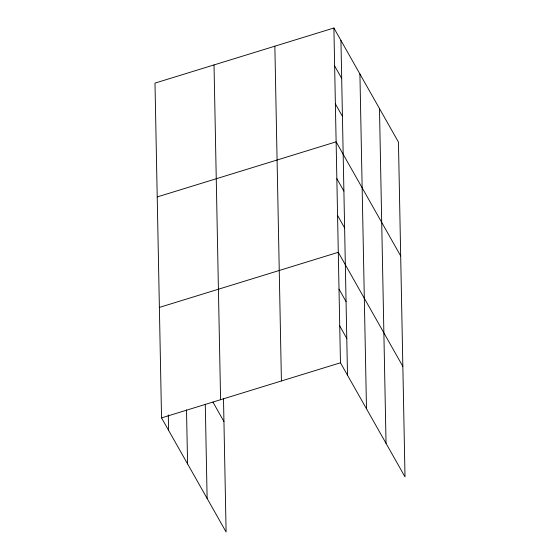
<?xml version="1.0" encoding="UTF-8"?>
<svg xmlns="http://www.w3.org/2000/svg" width="560" height="560" viewBox="0 0 560 560"><rect width="100%" height="100%" fill="white"/><g stroke="black" fill="none" stroke-linecap="round" stroke-linejoin="round"><path stroke-width="0.84" d="M333.893 28L340.459 362.782L405.013 476.889L398.454 142.107L333.893 28L154.987 83.111L161.546 417.893L226.107 532L223.489 398.398M157.213 196.938L336.126 141.827L400.687 255.934M159.383 307.412L338.289 252.301L402.85 366.408M161.546 417.893L340.459 362.782M334.642 65.94L341.684 78.393M335.384 103.88L342.426 116.34M336.847 178.654L343.896 191.107M337.568 215.474L344.617 227.927M339.01 289.128L346.059 301.581M339.738 325.955L346.78 338.408M212.975 402.143L223.937 421.526M379.477 108.563L386.036 443.345M359.919 73.997L366.485 408.779M340.942 40.453L347.501 375.235M274.855 46.186L281.414 380.968M214.025 64.925L220.584 399.707M205.282 404.25L207.123 498.456M186.515 409.934L187.572 463.89M168.287 414.932L168.588 430.346"/></g></svg>
